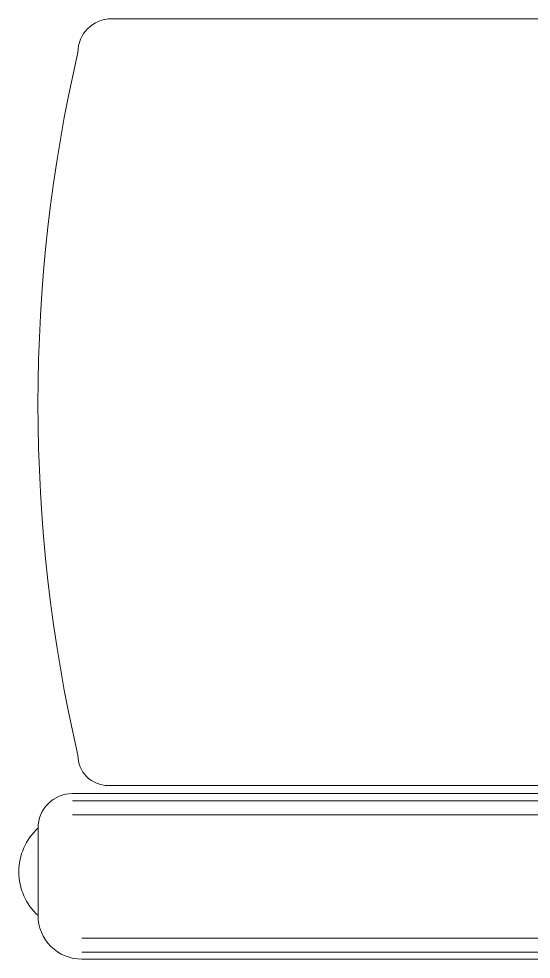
# Model space of a CAD drawing. Extents: x -234346 to 58427, y -132654 to -82394.
# Drawn here: x -133118 to -132688, y -110772 to -109985 of the extents above; entities that cross this region are included whole.
import ezdxf

# ---------------------------------------------------------------- set-up
doc = ezdxf.new("R2010")
doc.units = 0
doc.header["$LTSCALE"] = 8
doc.layers.add('72_EGR_EQP_TAG', color=9, linetype='Continuous', lineweight=5)
doc.layers.add('LOADING', color=9, linetype='Continuous', lineweight=5)

# ---------------------------------------------------------------- blocks, each defined once
blk = doc.blocks.new('GF21008-P')
at = {"layer": 'LOADING'}
for p, q in [((0.02235, -0.20585), (0.02235, -0.73852)), ((0.67107, -0.77123), (0.67107, -0.21699)), ((0.67698, -0.77123), (0.67698, -0.21699)), ((0.6888, -0.77123), (0.6888, -0.21699)), ((0.79197, -0.76339), (0.79197, -0.21699)), ((0.80379, -0.76339), (0.80379, -0.21699)), ((0.8097, -0.76339), (0.8097, -0.21699)), ((0.66431, -0.74126), (0.66431, -0.23119)), ((0.69984, -0.8), (0.77309, -0.8))]:
    blk.add_line(p, q, dxfattribs=at)
for centre, radius, start, end in [((0.05042, -0.73852), 0.02807, 180, 270), ((0.63897, -0.74126), 0.02534, 270, 0), ((0.77309, -0.76339), 0.03661, 270, 0), ((0.3447, 0.51055), 1.31061, 257.02456, 282.97544), ((0.69984, -0.77123), 0.02877, 180, 270), ((0.73653, -0.7662), 0.04989, 222.64618, 317.35382)]:
    blk.add_arc(centre, radius, start, end, dxfattribs=at)
blk = doc.blocks.new('GF1')
at = {"layer": 'LOADING', "color": 9, "xscale": 1000, "yscale": 1000, "zscale": 1000, "rotation": 269.9999999999998}
blk.add_blockref('GF21008-P', (-132301.41, -109962.74, 0), dxfattribs=at)

msp = doc.modelspace()

# ---------------------------------------------------------------- block references
at = {"layer": '72_EGR_EQP_TAG'}
msp.add_blockref('GF1', (0, 0), dxfattribs=at)

doc.saveas('drawing.dxf')
